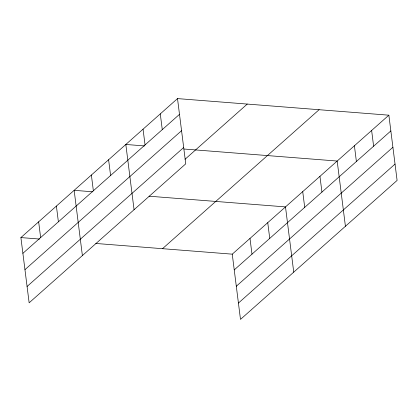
<?xml version="1.0" encoding="UTF-8"?>
<svg xmlns="http://www.w3.org/2000/svg" width="418" height="418" viewBox="0 0 418 418"><rect width="100%" height="100%" fill="white"/><g stroke="black" fill="none" stroke-linecap="round" stroke-linejoin="round"><path stroke-width="0.63" d="M177.509 98.601L185.749 163.84L29.14 302.815L20.9 237.576L177.509 98.601L388.86 115.185L397.1 180.424L240.491 319.399L232.251 254.16L388.86 115.185M22.891 253.318L179.5 114.344M24.955 269.652L181.564 130.677M27.076 286.482L183.69 147.507M185.043 159.279L247.252 104.077M162.503 248.689L319.112 109.709M234.237 269.903L390.846 130.923M236.301 286.236L392.91 147.261M238.427 303.066L395.036 164.086M144.555 145.934L125.828 144.466L134.068 209.705M183.951 149.022L337.18 161.045L345.42 226.284M92.874 191.794L74.148 190.326L82.388 255.565M149.027 196.199L285.494 206.905L293.739 272.144M20.9 237.576L39.626 239.049M95.779 243.454L232.251 254.16M371.633 130.468L373.619 146.211M354.407 145.757L356.392 161.5M319.948 176.333L321.938 192.076M302.721 191.622L304.712 207.359M267.745 222.658L269.735 238.401M249.995 238.406L251.986 254.149M160.282 113.889L162.273 129.632M143.055 129.178L145.046 144.921M108.602 159.749L110.592 175.492M91.375 175.037L93.366 190.78M56.399 206.079L58.389 221.817M38.649 221.827L40.64 237.57"/></g></svg>
